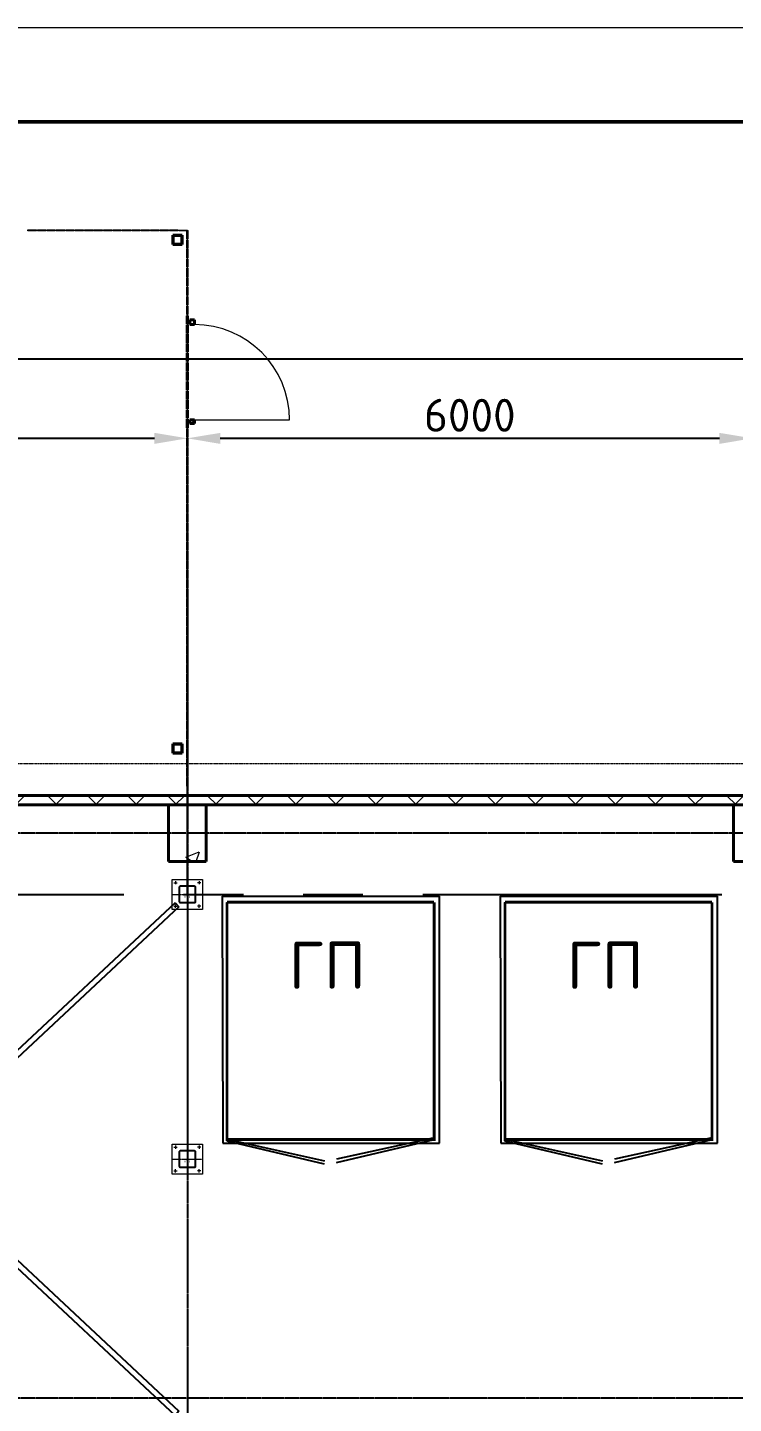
# Model space of a CAD drawing. Header units: millimetres. Extents: x 2140 to 223837, y 2113 to 170313.
# Drawn here: x 26464 to 33962, y 155703 to 170313 of the extents above; entities that cross this region are included whole.
import ezdxf
from ezdxf.enums import TextEntityAlignment as Align

# ---------------------------------------------------------------- set-up
doc = ezdxf.new("R2010")
doc.units = ezdxf.units.MM
for name, pattern in [('ADSK_Штриховая_ш3 п1_5', [4.5, 3, -1.5]), ('DASHDOT_axis', [24, 20, -1.5, 1, -1.5]), ('PHANTOM', [12.7, 6.35, -1.27, 1.27, -1.27, 1.27, -1.27]), ('Линия сетки', [22.225, 12.7, -3.175, 3.175, -3.175])]:
    doc.linetypes.add(name, pattern=pattern)
for name, color, linetype in [('0_ANNOT_Dimensions', 7, 'Continuous'), ('43.СЖ', 152, 'Continuous'), ('Сетка def', 7, 'Continuous'), ('Стены', 7, 'Continuous')]:
    doc.layers.add(name, color=color, linetype=linetype)
for name, color, linetype, lineweight in [('40.Колонны', 7, 'Continuous', 20), ('A-DOOR', 7, 'Continuous', 18), ('A-GLAZ-CWMG', 7, 'Continuous', 18), ('G-ANNO-TTLB', 7, 'Continuous', 30), ('G-ANNO-TTLB-THIN', 7, 'Continuous', 20), ('S-COLS', 7, 'Continuous', 18)]:
    doc.layers.add(name, color=color, linetype=linetype, lineweight=lineweight)
doc.styles.add('GOST', font='isocpeur.ttf')
doc.styles.get("Standard").update_dxf_attribs({"font": 'isocpeur.ttf'})
doc.dimstyles.new('350', dxfattribs={"dimtxt": 350, "dimasz": 350, "dimexe": 1, "dimexo": 10, "dimgap": 70, "dimtad": 1, "dimdec": 0, "dimzin": 0, "dimdsep": 46, "dimtxsty": 'Standard', "dimcen": 0.09, "dimadec": 0, "dimazin": 0, "dimtfac": 1, "dimtdec": 0, "dimtofl": 0, "dimtmove": 0, "dimatfit": 3, "dimfxl": 1, "dimtolj": 1, "dimtzin": 0, "dimarcsym": 0})
pattern_1 = [(45, (61770, 82517.75), (-212.132, 212.132), []), (135, (61770, 82517.75), (-212.132, -212.132), [])]

# ---------------------------------------------------------------- blocks, each defined once
blk = doc.blocks.new('_Лист АР - А1К-736802-План на отм_ 0_000')
at = {"layer": 'G-ANNO-TTLB', "lineweight": 50}
blk.add_line((-197, 687.5), (-766, 687.5), dxfattribs=at)
at = {"layer": 'G-ANNO-TTLB-THIN'}
blk.add_line((-786, 692.5), (-192, 692.5), dxfattribs=at)
blk = doc.blocks.new('Сборный железобетон-Колонна 1 - 600x400-V11-В_АР_ПЭ_01 Этаж')
at = {"layer": 'S-COLS', "lineweight": 9}
h = blk.add_hatch(dxfattribs=at)
h.set_pattern_fill('FP_12', color=256, style=0, pattern_type=2)
h.set_pattern_definition([(320, (-77152.2, -35723.1), (-127.512, -1457.472), [152.4, -1676.4]), (265, (-77152.2, -35723.1), (1528.454, 281.942), [121.92, -1341.12]), (10.451, (-77162.8, -35844.6), (1400.933, -1175.541), [129.52, -1424.72]), (316.184, (-76745.8, -35723.1), (-336.342, -2168.632), [228.6, -2514.6]), (6.636, (-76773.8, -35903.8), (1979.42, -1899.22), [194.28, -2137.08]), (261.184, (-76745.8, -35723), (1979.4, -1899.24), [182.88, -2011.68]), (291, (-76847.4, -35926.3), (-818.121, -1212.915), [152.4, -1676.4]), (236, (-76847.4, -35926.3), (1473.504, -494.417), [121.92, -1341.12]), (341.451, (-76915.6, -36027.4), (655.37, -1707.337), [129.52, -1424.72]), (307.5, (-77152.2, -35723.1), (676.4402, -24.7094), [67.056, -1257.808, 67.056, -2640.584]), (307.5, (-77152.2, -35723.1), (676.4402, -24.7094), [-1391.92, -1294.384, 67.056, -1279.144]), (277.5, (-77152.2, -35723.1), (801.444, -534.558), [67.056, -709.168, 67.056, -1740.408]), (277.5, (-77152.2, -35723.1), (801.444, -534.558), [-843.28, -1227.328, 67.056, -446.024]), (237.5, (-77152.2, -35269.96), (-45.8312, -1084.7275), [67.056, -440.944, 67.056, -3621.024]), (237.5, (-77152.2, -35269.96), (-45.8312, -1084.7275), [-575.056, -1517.904, 67.056, -2036.064]), (227.5, (-77152.2, -35066.8), (203.414, -1185.035), [67.056, -593.344, 67.056, -2479.04]), (227.5, (-77152.2, -35066.8), (203.414, -1185.035), [-727.456, -985.52, 67.056, -1426.464])])
h.paths.add_polyline_path([(-325, -165), (-325, -175), (275, -173), (275, 225), (-325, 225), (-325, 215)], flags=0)
at = {"layer": 'S-COLS', "lineweight": 40}
for p, q in [((275, 225), (-325, 225)), ((-325, 225), (-325, 215)), ((-325, 215), (-325, -165)), ((275, 215), (275, 225)), ((275, -165), (275, 215)), ((-325, -165), (-325, -175)), ((-325, -175), (275, -175)), ((275, -175), (275, -165))]:
    blk.add_line(p, q, dxfattribs=at)
blk = doc.blocks.new('Сборный железобетон-Колонна 1 - 600x400-V12-В_АР_ПЭ_01 Этаж')
at = {"layer": 'S-COLS', "lineweight": 9}
h = blk.add_hatch(dxfattribs=at)
h.set_pattern_fill('FP_13', color=256, style=0, pattern_type=2)
h.set_pattern_definition([(320, (-77152.2, -29723.1), (-127.512, -1457.472), [152.4, -1676.4]), (265, (-77152.2, -29723.1), (1528.454, 281.942), [121.92, -1341.12]), (10.451, (-77162.8, -29844.6), (1400.933, -1175.54), [129.52, -1424.72]), (316.184, (-76745.8, -29723.1), (-336.34, -2168.632), [228.6, -2514.6]), (6.636, (-76773.8, -29903.8), (1979.42, -1899.22), [194.28, -2137.08]), (261.184, (-76745.8, -29723), (1979.4, -1899.24), [182.88, -2011.68]), (291, (-76847.4, -29926.3), (-818.121, -1212.915), [152.4, -1676.4]), (236, (-76847.4, -29926.3), (1473.504, -494.417), [121.92, -1341.12]), (341.451, (-76915.6, -30027.4), (655.37, -1707.337), [129.52, -1424.72]), (307.5, (-77152.2, -29723.1), (676.4402, -24.7094), [67.056, -1257.808, 67.056, -2640.584]), (307.5, (-77152.2, -29723.1), (676.4402, -24.7094), [-1391.92, -1294.384, 67.056, -1279.144]), (277.5, (-77152.2, -29723.1), (801.444, -534.558), [67.056, -709.168, 67.056, -1740.408]), (277.5, (-77152.2, -29723.1), (801.444, -534.558), [-843.28, -1227.328, 67.056, -446.024]), (237.5, (-77152.2, -29269.96), (-45.8312, -1084.7275), [67.056, -440.944, 67.056, -3621.024]), (237.5, (-77152.2, -29269.96), (-45.8312, -1084.7275), [-575.056, -1517.904, 67.056, -2036.064]), (227.5, (-77152.2, -29066.8), (203.414, -1185.035), [67.056, -593.344, 67.056, -2479.04]), (227.5, (-77152.2, -29066.8), (203.414, -1185.035), [-727.456, -985.52, 67.056, -1426.464])])
h.paths.add_polyline_path([(-325, -165), (-325, -175), (275, -175), (275, 225), (-325, 225), (-325, 215)], flags=0)
at = {"layer": 'S-COLS', "lineweight": 40}
for p, q in [((275, 225), (-325, 225)), ((-325, 225), (-325, 215)), ((-325, 215), (-325, -165)), ((275, 215), (275, 225)), ((275, -165), (275, 215)), ((-325, -165), (-325, -175)), ((-325, -175), (275, -175)), ((275, -175), (275, -165))]:
    blk.add_line(p, q, dxfattribs=at)
blk = doc.blocks.new('Прямоугольный импост - 50х150 2-678927-В_АР_ПЭ_01 Этаж')
at = {"layer": 'A-GLAZ-CWMG'}
for p, q in [((54362, -48878), (54362, -48868)), ((54362, -48868), (54452, -48868)), ((54452, -48878), (54362, -48878)), ((54452, -48868), (54452, -48878))]:
    blk.add_line(p, q, dxfattribs=at)
blk = doc.blocks.new('Прямоугольный импост - 50х150 2-V127-В_АР_ПЭ_01 Этаж')
at = {"layer": 'A-GLAZ-CWMG'}
for p, q in [((-35838, 83522), (-35838, 83532)), ((-35838, 83532), (-35748, 83532)), ((-35748, 83522), (-35838, 83522)), ((-35748, 83532), (-35748, 83522))]:
    blk.add_line(p, q, dxfattribs=at)
blk = doc.blocks.new('Прямоугольный импост - 50х150 2-V128-В_АР_ПЭ_01 Этаж')
at = {"layer": 'A-GLAZ-CWMG'}
for p, q in [((-35753, 82626), (-35743, 82626)), ((-35753, 82622), (-35753, 82626)), ((-35753, 82622), (-35743, 82622)), ((-35743, 82626), (-35743, 82622))]:
    blk.add_line(p, q, dxfattribs=at)
at = {"layer": 'A-GLAZ-CWMG', "lineweight": 30}
for p, q in [((-35753, 82536), (-35753, 82622)), ((-35743, 82536), (-35743, 82622)), ((-35753, 82536), (-35743, 82536))]:
    blk.add_line(p, q, dxfattribs=at)
blk = doc.blocks.new('Прямоугольный импост - 50х150 2-V129-В_АР_ПЭ_01 Этаж')
at = {"layer": 'A-GLAZ-CWMG', "lineweight": 30}
for p, q in [((-35743, 82526), (-35753, 82526)), ((-35753, 82435), (-35753, 82526)), ((-35753, 82435), (-35743, 82435)), ((-35743, 82435), (-35743, 82526))]:
    blk.add_line(p, q, dxfattribs=at)
blk = doc.blocks.new('Прямоугольный импост - 50х150 2-V130-В_АР_ПЭ_01 Этаж')
at = {"layer": 'A-GLAZ-CWMG'}
for p, q in [((-35753, 83437), (-35753, 83522)), ((-35743, 83437), (-35753, 83437)), ((-35748, 83527), (-35743, 83527)), ((-35743, 83527), (-35743, 83437))]:
    blk.add_line(p, q, dxfattribs=at)
blk = doc.blocks.new('Наружная дверь 1-Навесная - 24698-81 - ДН21-10АЛ ГОСТ 24698-81-726848-В_АР_ПЭ_01 Этаж')
at = {"layer": 'A-DOOR'}
blk.add_line((-495, -25), (-495, -1035), dxfattribs=at)
blk.add_arc((-495, -25), 1010, 270, 360, dxfattribs=at)
blk = doc.blocks.new('Гнутый квадратный профиль _ТУ 36-2287-80_-Колонна - гнутый квадрат_ проф_100x4-V170-В_АР_ПЭ_01 Этаж')
at = {"layer": 'S-COLS', "lineweight": 9}
h = blk.add_hatch(dxfattribs=at)
h.set_pattern_fill('FP_141', color=256, style=0, pattern_type=2)
h.set_pattern_definition([(45, (-49151.9, 48772.82), (-212.132, 212.132), [])])
h.paths.add_polyline_path([(50, -50), (50, 50), (-50, 50), (-50, -50)], flags=0)
h.paths.add_polyline_path([(46, -46), (-46, -46), (-46, 46), (46, 46)], flags=0)
at = {"layer": 'S-COLS', "lineweight": 40}
for p, q in [((50, 50), (-50, 50)), ((-50, 50), (-50, -50)), ((-46, -46), (-46, 46)), ((-46, 46), (46, 46)), ((46, 46), (46, -46)), ((50, -50), (50, 50)), ((-50, -50), (50, -50)), ((46, -46), (-46, -46))]:
    blk.add_line(p, q, dxfattribs=at)
blk = doc.blocks.new('Гнутый квадратный профиль _ТУ 36-2287-80_-Колонна - гнутый квадрат_ проф_100x4-V171-В_АР_ПЭ_01 Этаж')
at = {"layer": 'S-COLS', "lineweight": 9}
h = blk.add_hatch(dxfattribs=at)
h.set_pattern_fill('FP_143', color=256, style=0, pattern_type=2)
h.set_pattern_definition([(45, (35853.1, -83427.18), (-212.132, 212.132), [])])
h.paths.add_polyline_path([(-50, -50), (50, -50), (50, 50), (-50, 50)], flags=0)
h.paths.add_polyline_path([(46, -46), (-46, -46), (-46, 46), (46, 46)], flags=0)
at = {"layer": 'S-COLS', "lineweight": 40}
for p, q in [((50, 50), (-50, 50)), ((-50, 50), (-50, -50)), ((-46, -46), (-46, 46)), ((-46, 46), (46, 46)), ((46, 46), (46, -46)), ((50, -50), (50, 50)), ((-50, -50), (50, -50)), ((46, -46), (-46, -46))]:
    blk.add_line(p, q, dxfattribs=at)
blk = doc.blocks.new('Помещение')
at = {"lineweight": 9}
h = blk.add_hatch(dxfattribs=at)
h.set_pattern_fill('FP_99', color=256, style=0, pattern_type=2)
h.set_pattern_definition(pattern_1)
h.paths.add_polyline_path([(26094.9036, 163994.9347), (26094.9036, 164034.9347), (26048.9036, 164034.9347), (26048.9036, 163994.9347)], flags=0)
h.paths.add_polyline_path([(26094.9036, 165044.9347), (26094.9036, 165094.9347), (26048.9036, 165094.9347), (26048.9036, 165044.9347)], flags=0)
h = blk.add_hatch(dxfattribs=at)
h.set_pattern_fill('FP_99', color=256, style=0, pattern_type=2)
h.set_pattern_definition(pattern_1)
h.paths.add_polyline_path([(110319.9036, 159946.9347), (110319.9036, 160042.9347), (105671.9036, 160042.9347), (105671.9036, 159946.9347), (110223.9036, 159946.9347)], flags=0)
h.paths.add_polyline_path([(104123.9036, 159946.9347), (104661.9036, 159946.9347), (104661.9036, 160042.9347), (102521.9036, 160042.9347), (102521.9036, 159946.9347), (103749.0664, 159946.9347)], flags=0)
h.paths.add_polyline_path([(91626.8337, 159946.9347), (93521.9036, 159946.9347), (93521.9036, 160042.9347), (90521.9036, 160042.9347), (90521.9036, 159946.9347)], flags=0)
h.paths.add_polyline_path([(99521.9036, 159946.9347), (99521.9036, 160042.9347), (96521.9036, 160042.9347), (96521.9036, 159946.9347), (98553.8238, 159946.9347)], flags=0)
h.paths.add_polyline_path([(84521.9036, 159946.9347), (87521.9036, 159946.9347), (87521.9036, 160042.9347), (84521.9036, 160042.9347)], flags=0)
h.paths.add_polyline_path([(79504.601, 159946.9347), (81521.9036, 159946.9347), (81521.9036, 160042.9347), (78521.9036, 160042.9347), (78521.9036, 159946.9347)], flags=0)
h.paths.add_polyline_path([(74309.3584, 159946.9347), (75521.9036, 159946.9347), (75521.9036, 160042.9347), (72521.9036, 160042.9347), (72521.9036, 159946.9347), (72577.6109, 159946.9347)], flags=0)
h.paths.add_polyline_path([(69521.9036, 159946.9347), (69521.9036, 160042.9347), (66521.9036, 160042.9347), (66521.9036, 159946.9347), (69114.1158, 159946.9347)], flags=0)
h.paths.add_polyline_path([(63521.9036, 159946.9347), (63521.9036, 160042.9347), (60521.9036, 160042.9347), (60521.9036, 159946.9347), (62187.1257, 159946.9347)], flags=0)
h.paths.add_polyline_path([(48521.9036, 159946.9347), (51521.9036, 159946.9347), (51521.9036, 160042.9347), (48521.9036, 160042.9347)], flags=0)
h.paths.add_polyline_path([(54521.9036, 159946.9347), (57521.9036, 159946.9347), (57521.9036, 160042.9347), (54521.9036, 160042.9347)], flags=0)
h.paths.add_polyline_path([(39521.9036, 159946.9347), (39521.9036, 160042.9347), (21941.9036, 160042.9347), (21941.9036, 159946.9347), (37942.6603, 159946.9347)], flags=0)
h.paths.add_polyline_path([(42521.9036, 159946.9347), (45521.9036, 159946.9347), (45521.9036, 160042.9347), (42521.9036, 160042.9347)], flags=0)
h.paths.add_polyline_path([(17321.9036, 159946.9347), (17321.9036, 160042.9347), (13817.9036, 160042.9347), (13817.9036, 159969.9347), (13721.9036, 159969.9347), (13723.9036, 159946.9347), (17161.69, 159946.9347)], flags=0)
h.paths.add_polyline_path([(18331.9036, 159946.9347), (20931.9036, 159946.9347), (20931.9036, 160042.9347), (18331.9036, 160042.9347)], flags=0)
at = {"lineweight": 40}
for p, q in [((26046.9036, 165094.9347), (26046.9036, 165044.9347)), ((26046.9036, 165094.9347), (26096.9036, 165094.9347)), ((26096.9036, 165044.9347), (26096.9036, 165094.9347)), ((26046.9036, 165044.9347), (26096.9036, 165044.9347)), ((26046.9036, 163994.9347), (26046.9036, 164034.9347)), ((26046.9036, 164034.9347), (26096.9036, 164034.9347)), ((26046.9036, 163994.9347), (26096.9036, 163994.9347)), ((26096.9036, 163994.9347), (26096.9036, 164034.9347)), ((38661.458, 160044.9347), (21941.9036, 160044.9347)), ((21941.9036, 159944.9347), (25821.9036, 159944.9347)), ((26221.9036, 159944.9347), (31821.9036, 159944.9347))]:
    blk.add_line(p, q, dxfattribs=at)
at = {"lineweight": 18}
for p, q in [((26048.9036, 165044.9347), (26048.9036, 165094.9347)), ((26094.9036, 165044.9347), (26094.9036, 165094.9347)), ((26048.9036, 163994.9347), (26048.9036, 164034.9347)), ((26094.9036, 163994.9347), (26094.9036, 164034.9347)), ((39521.9036, 160042.9347), (21941.9036, 160042.9347)), ((39521.9036, 159946.9347), (21941.9036, 159946.9347))]:
    blk.add_line(p, q, dxfattribs=at)
at = {"color": 9, "linetype": 'Линия сетки', "true_color": 0xc7c8ca}
for p, q in [((26021.9036, 162172.4828), (26021.9036, 22887.2413)), ((113992.9741, 159644.9347), (7061.0864, 159644.9347)), ((113992.9741, 153644.9347), (7061.0864, 153644.9347))]:
    blk.add_line(p, q, dxfattribs=at)
at = {"color": 7, "linetype": 'ADSK_Штриховая_ш3 п1_5', "lineweight": 18}
for p, q in [((22051.5036, 160384.9347), (26016.9036, 160384.9347)), ((26026.9036, 160384.9347), (38321.458, 160384.9347))]:
    blk.add_line(p, q, dxfattribs=at)
at = {"lineweight": 9, "xscale": 200, "yscale": 200, "zscale": 200}
blk.add_blockref('_Лист АР - А1К-736802-План на отм_ 0_000', (157200, 29700), dxfattribs=at)
for name, p, rotation in [('Прямоугольный импост - 50х150 2-678927-В_АР_ПЭ_01 Этаж', (78780.8073, 117172.1157), 180), ('Прямоугольный импост - 50х150 2-678927-В_АР_ПЭ_01 Этаж', (78880.9739, 117172.1157), 180), ('Прямоугольный импост - 50х150 2-678927-В_АР_ПЭ_01 Этаж', (78981.1406, 117172.1157), 180), ('Прямоугольный импост - 50х150 2-678927-В_АР_ПЭ_01 Этаж', (79081.3073, 117172.1157), 180), ('Прямоугольный импост - 50х150 2-678927-В_АР_ПЭ_01 Этаж', (79181.4739, 117172.1157), 180), ('Прямоугольный импост - 50х150 2-678927-В_АР_ПЭ_01 Этаж', (79281.6406, 117172.1157), 180), ('Прямоугольный импост - 50х150 2-678927-В_АР_ПЭ_01 Этаж', (79381.8073, 117172.1157), 180), ('Прямоугольный импост - 50х150 2-678927-В_АР_ПЭ_01 Этаж', (79481.9739, 117172.1157), 180), ('Прямоугольный импост - 50х150 2-678927-В_АР_ПЭ_01 Этаж', (79582.1406, 117172.1157), 180), ('Прямоугольный импост - 50х150 2-678927-В_АР_ПЭ_01 Этаж', (79682.3073, 117172.1157), 180), ('Прямоугольный импост - 50х150 2-678927-В_АР_ПЭ_01 Этаж', (79782.4739, 117172.1157), 180), ('Прямоугольный импост - 50х150 2-678927-В_АР_ПЭ_01 Этаж', (79882.6406, 117172.1157), 180), ('Прямоугольный импост - 50х150 2-678927-В_АР_ПЭ_01 Этаж', (79982.8073, 117172.1157), 180), ('Прямоугольный импост - 50х150 2-678927-В_АР_ПЭ_01 Этаж', (80082.9739, 117172.1157), 180), ('Прямоугольный импост - 50х150 2-678927-В_АР_ПЭ_01 Этаж', (80183.1406, 117172.1157), 180), ('Прямоугольный импост - 50х150 2-678927-В_АР_ПЭ_01 Этаж', (80283.3073, 117172.1157), 180), ('Прямоугольный импост - 50х150 2-678927-В_АР_ПЭ_01 Этаж', (-22850.9153, 111493.0311), 90), ('Прямоугольный импост - 50х150 2-678927-В_АР_ПЭ_01 Этаж', (-22850.9153, 111392.8644), 90), ('Прямоугольный импост - 50х150 2-678927-В_АР_ПЭ_01 Этаж', (-22850.9153, 111292.6977), 90), ('Прямоугольный импост - 50х150 2-678927-В_АР_ПЭ_01 Этаж', (-22850.9153, 111192.5311), 90), ('Прямоугольный импост - 50х150 2-678927-В_АР_ПЭ_01 Этаж', (-22850.9153, 111092.3644), 90), ('Прямоугольный импост - 50х150 2-678927-В_АР_ПЭ_01 Этаж', (-22850.9153, 110992.1977), 90), ('Прямоугольный импост - 50х150 2-678927-В_АР_ПЭ_01 Этаж', (-22850.9153, 110892.0311), 90), ('Прямоугольный импост - 50х150 2-678927-В_АР_ПЭ_01 Этаж', (-22850.9153, 110791.8644), 90), ('Наружная дверь 1-Навесная - 24698-81 - ДН21-10АЛ ГОСТ 24698-81-726848-В_АР_ПЭ_01 Этаж', (26071.9036, 164529.9347), 90), ('Прямоугольный импост - 50х150 2-678927-В_АР_ПЭ_01 Этаж', (-22850.9153, 109489.6977), 90), ('Прямоугольный импост - 50х150 2-678927-В_АР_ПЭ_01 Этаж', (-22850.9153, 109389.5311), 90), ('Прямоугольный импост - 50х150 2-678927-В_АР_ПЭ_01 Этаж', (-22850.9153, 109289.3644), 90), ('Прямоугольный импост - 50х150 2-678927-В_АР_ПЭ_01 Этаж', (-22850.9153, 109189.1977), 90), ('Прямоугольный импост - 50х150 2-678927-В_АР_ПЭ_01 Этаж', (-22850.9153, 109089.0311), 90), ('Прямоугольный импост - 50х150 2-678927-В_АР_ПЭ_01 Этаж', (-22850.9153, 108988.8644), 90), ('Прямоугольный импост - 50х150 2-678927-В_АР_ПЭ_01 Этаж', (-22850.9153, 108888.6977), 90), ('Прямоугольный импост - 50х150 2-678927-В_АР_ПЭ_01 Этаж', (-22850.9153, 108788.5311), 90), ('Прямоугольный импост - 50х150 2-678927-В_АР_ПЭ_01 Этаж', (-22850.9153, 108688.3644), 90), ('Прямоугольный импост - 50х150 2-678927-В_АР_ПЭ_01 Этаж', (-22850.9153, 108588.1977), 90), ('Прямоугольный импост - 50х150 2-678927-В_АР_ПЭ_01 Этаж', (-22850.9153, 108488.0311), 90), ('Прямоугольный импост - 50х150 2-678927-В_АР_ПЭ_01 Этаж', (-22850.9153, 108387.8644), 90), ('Прямоугольный импост - 50х150 2-678927-В_АР_ПЭ_01 Этаж', (-22850.9153, 108287.6977), 90), ('Прямоугольный импост - 50х150 2-678927-В_АР_ПЭ_01 Этаж', (-22850.9153, 108187.5311), 90), ('Прямоугольный импост - 50х150 2-678927-В_АР_ПЭ_01 Этаж', (-22850.9153, 108087.3644), 90), ('Прямоугольный импост - 50х150 2-678927-В_АР_ПЭ_01 Этаж', (-22850.9153, 107987.1977), 90), ('Прямоугольный импост - 50х150 2-678927-В_АР_ПЭ_01 Этаж', (-22850.9153, 107887.0311), 90), ('Прямоугольный импост - 50х150 2-678927-В_АР_ПЭ_01 Этаж', (-22850.9153, 107786.8644), 90), ('Прямоугольный импост - 50х150 2-678927-В_АР_ПЭ_01 Этаж', (-22850.9153, 107686.6977), 89.99999999999753), ('Прямоугольный импост - 50х150 2-678927-В_АР_ПЭ_01 Этаж', (-22850.9153, 107586.5311), 90), ('Прямоугольный импост - 50х150 2-678927-В_АР_ПЭ_01 Этаж', (-22850.9153, 107486.3644), 90), ('Прямоугольный импост - 50х150 2-678927-В_АР_ПЭ_01 Этаж', (-22850.9153, 107386.1977), 90), ('Прямоугольный импост - 50х150 2-678927-В_АР_ПЭ_01 Этаж', (-22850.9153, 107286.0311), 90), ('Прямоугольный импост - 50х150 2-678927-В_АР_ПЭ_01 Этаж', (-22850.9153, 107185.8644), 90), ('Прямоугольный импост - 50х150 2-678927-В_АР_ПЭ_01 Этаж', (-22850.9153, 107085.6977), 90), ('Прямоугольный импост - 50х150 2-678927-В_АР_ПЭ_01 Этаж', (-22850.9153, 106985.5311), 90), ('Прямоугольный импост - 50х150 2-678927-В_АР_ПЭ_01 Этаж', (-22850.9153, 106885.3644), 90), ('Прямоугольный импост - 50х150 2-678927-В_АР_ПЭ_01 Этаж', (-22850.9153, 106785.1977), 90), ('Прямоугольный импост - 50х150 2-678927-В_АР_ПЭ_01 Этаж', (-22850.9153, 106685.0311), 90), ('Прямоугольный импост - 50х150 2-678927-В_АР_ПЭ_01 Этаж', (-22850.9153, 106584.8644), 90), ('Прямоугольный импост - 50х150 2-678927-В_АР_ПЭ_01 Этаж', (-22850.9153, 106484.6977), 90), ('Прямоугольный импост - 50х150 2-678927-В_АР_ПЭ_01 Этаж', (-22850.9153, 106384.5311), 90), ('Прямоугольный импост - 50х150 2-678927-В_АР_ПЭ_01 Этаж', (-22850.9153, 106284.3644), 90), ('Прямоугольный импост - 50х150 2-678927-В_АР_ПЭ_01 Этаж', (-22850.9153, 106184.1977), 90), ('Прямоугольный импост - 50х150 2-678927-В_АР_ПЭ_01 Этаж', (-22850.9153, 106084.0311), 90), ('Прямоугольный импост - 50х150 2-678927-В_АР_ПЭ_01 Этаж', (-22850.9153, 105983.8644), 90), ('Прямоугольный импост - 50х150 2-678927-В_АР_ПЭ_01 Этаж', (-22850.9153, 105883.6977), 90), ('Прямоугольный импост - 50х150 2-678927-В_АР_ПЭ_01 Этаж', (-22850.9153, 105783.5311), 90), ('Сборный железобетон-Колонна 1 - 600x400-V11-В_АР_ПЭ_01 Этаж', (26046.9036, 159669.9347), 90.0000000000002), ('Сборный железобетон-Колонна 1 - 600x400-V12-В_АР_ПЭ_01 Этаж', (32046.9036, 159669.9347), 90.0000000000002)]:
    blk.add_blockref(name, p, dxfattribs=dict(rotation=rotation))
for name, p in [('Гнутый квадратный профиль _ТУ 36-2287-80_-Колонна - гнутый квадрат_ проф_100x4-V170-В_АР_ПЭ_01 Этаж', (25916.9036, 165944.9347)), ('Прямоугольный импост - 50х150 2-V127-В_АР_ПЭ_01 Этаж', (61770, 82517.7536)), ('Прямоугольный импост - 50х150 2-V130-В_АР_ПЭ_01 Этаж', (61770, 82517.7536)), ('Прямоугольный импост - 50х150 2-V128-В_АР_ПЭ_01 Этаж', (61770, 82517.7536)), ('Гнутый квадратный профиль _ТУ 36-2287-80_-Колонна - гнутый квадрат_ проф_100x4-V171-В_АР_ПЭ_01 Этаж', (25916.9036, 160544.9347))]:
    blk.add_blockref(name, p)
at = {"lineweight": 30}
for p in [(61770, 82517.7536), (61770, 82417.587), (61770, 82317.4203), (61770, 82217.2536), (61770, 82117.087), (61770, 82016.9203), (61770, 81916.7536), (61770, 81816.587), (61770, 81716.4203), (61770, 81616.2536), (61770, 81516.087)]:
    blk.add_blockref('Прямоугольный импост - 50х150 2-V129-В_АР_ПЭ_01 Этаж', p, dxfattribs=at)
blk = doc.blocks.new('ГП для мезонина (схематично)')
for p, q in [((-1151, 1323), (-1143, -1297)), ((1157, -1297), (1157, 1323)), ((-1143, -1297), (1157, -1297)), ((-63, -1520), (-1100, -1276)), ((-1085, -1260), (-64, -1487)), ((63, -1504), (1100, -1260)), ((1085, -1244), (64, -1470))]:
    blk.add_line(p, q)
for points in [[(-1151, 1323), (1157, 1323)], [(-1100, 1260), (-1100, -1260)]]:
    blk.add_lwpolyline(points)
blk.add_lwpolyline([(-1100, 1260, 30, 30, 0), (1100, 1260, 0, 0, 0), (1100, -1260, 0, 0, 0), (-1100, -1260, 0, 0, 0), (-1100, 1260, 0, 0, 0)], format="xyseb")
at = {"const_width": 30}
blk.add_lwpolyline([(-1100, 1260), (-1100, -1260), (1100, -1260), (1100, 1260)], dxfattribs=at)
at = {"layer": 'Сетка def', "color": 0, "insert": (-35, 591), "char_height": 500, "width": 1024.74, "attachment_point": 5}
blk.add_mtext('{\\C7;ГП}', dxfattribs=at)
blk = doc.blocks.new('*D1658')
at = {"layer": '0_ANNOT_Dimensions', "color": 0, "lineweight": -2, "transparency": 16777216}
for p, q in [((3950, 10), (3950, 4844)), ((4300, 4843), (9600, 4843)), ((9950, 10), (9950, 4844))]:
    blk.add_line(p, q, dxfattribs=at)
at = {"layer": '0_ANNOT_Dimensions', "color": 0, "transparency": 16777216}
for points in [[(4300, 4901), (4300, 4784), (3950, 4843)], [(9600, 4901), (9600, 4784), (9950, 4843)]]:
    blk.add_solid(points, dxfattribs=at)
at = {"layer": 'Defpoints', "color": 0, "transparency": 16777216}
for p in [(9950, 4843), (3950, 0), (9950, 0)]:
    blk.add_point(p, dxfattribs=at)
at = {"layer": '0_ANNOT_Dimensions', "color": 0, "transparency": 16777216, "insert": (6950, 5088), "char_height": 350, "attachment_point": 5}
blk.add_mtext('\\A1;6000', dxfattribs=at)
blk = doc.blocks.new('*D1663')
at = {"layer": '0_ANNOT_Dimensions', "color": 0, "lineweight": -2, "transparency": 16777216}
for p, q in [((9950, 10), (9950, 4844)), ((10300, 4843), (15600, 4843)), ((15950, 10), (15950, 4844))]:
    blk.add_line(p, q, dxfattribs=at)
at = {"layer": '0_ANNOT_Dimensions', "color": 0, "transparency": 16777216}
for points in [[(10300, 4901), (10300, 4784), (9950, 4843)], [(15600, 4901), (15600, 4784), (15950, 4843)]]:
    blk.add_solid(points, dxfattribs=at)
at = {"layer": 'Defpoints', "color": 0, "transparency": 16777216}
for p in [(15950, 4843), (9950, 0), (15950, 0)]:
    blk.add_point(p, dxfattribs=at)
at = {"layer": '0_ANNOT_Dimensions', "color": 0, "transparency": 16777216, "insert": (12950, 5088), "char_height": 350, "attachment_point": 5}
blk.add_mtext('\\A1;6000', dxfattribs=at)
blk = doc.blocks.new('*D1676')
at = {"layer": '0_ANNOT_Dimensions', "color": 0, "lineweight": -2, "transparency": 16777216}
for p, q in [((0, 2437), (0, 5685)), ((87100, 5684), (350, 5684)), ((87450, 2437), (87450, 5685))]:
    blk.add_line(p, q, dxfattribs=at)
at = {"layer": '0_ANNOT_Dimensions', "color": 0, "transparency": 16777216}
for points in [[(350, 5742), (350, 5626), (0, 5684)], [(87100, 5742), (87100, 5626), (87450, 5684)]]:
    blk.add_solid(points, dxfattribs=at)
at = {"layer": 'Defpoints', "color": 0, "transparency": 16777216}
for p in [(0, 5684), (0, 2427), (87450, 2427)]:
    blk.add_point(p, dxfattribs=at)
at = {"layer": '0_ANNOT_Dimensions', "color": 0, "transparency": 16777216, "insert": (43725, 5929), "char_height": 350, "attachment_point": 5}
blk.add_mtext('\\A1;87450', dxfattribs=at)
blk = doc.blocks.new('*U1678')
at = {"color": 1, "linetype": 'DASHDOT_axis'}
for p, q in [((0, 160), (0, -160)), ((-142.5, 125), (-107.5, 125)), ((-125, 142.5), (-125, 107.5)), ((142.5, 125), (107.5, 125)), ((125, 142.5), (125, 107.5)), ((-160, 0), (160, 0)), ((-142.5, -125), (-107.5, -125)), ((-125, -142.5), (-125, -107.5)), ((142.5, -125), (107.5, -125)), ((125, -142.5), (125, -107.5))]:
    blk.add_line(p, q, dxfattribs=at)
at = {"color": 0}
blk.add_lwpolyline([(-160, 160), (160, 160), (160, -160), (-160, -160)], close=True, dxfattribs=at)
for points in [[(-75.6, -90), (75.6, -90, 0.4142136), (90, -75.6), (90, 75.6, 0.4142136), (75.6, 90), (-75.6, 90, 0.4142136), (-90, 75.6), (-90, -75.6, 0.4142136)], [(-75.6, -82.8), (75.6, -82.8, 0.4142136), (82.8, -75.6), (82.8, 75.6, 0.4142136), (75.6, 82.8), (-75.6, 82.8, 0.4142136), (-82.8, 75.6), (-82.8, -75.6, 0.4142136)]]:
    blk.add_lwpolyline(points, format="xyb", close=True, dxfattribs=at)
at = {"layer": 'Defpoints', "color": 5}
blk.add_attdef('ККК', text='', height=20, dxfattribs=at).set_placement((0, -35.3), align=Align.CENTER)
blk = doc.blocks.new('*U1649')
at = {"layer": '40.Колонны'}
blk.add_blockref('*U1678', (0, 0), dxfattribs=at).add_auto_attribs({'ККК': 'К180'})
blk = doc.blocks.new('*U1650')
at = {"color": 0, "linetype": 'ByBlock', "lineweight": -2, "transparency": 16777216}
blk.add_blockref('*U1649', (6000, 0), dxfattribs=at)
blk = doc.blocks.new('*U1656')
at = {"color": 0}
for p, q in [((6, 5406), (-35, 5362)), ((6, 5406), (2875, 2726)), ((5744, 5406), (2875, 2726)), ((5744, 5406), (5785, 5362)), ((-35, 5362), (2831, 2685)), ((5785, 5362), (2919, 2685)), ((2831, 2685), (-35, 8)), ((2875, 2644), (6, -36)), ((2875, 2644), (5744, -36)), ((2919, 2685), (5785, 8)), ((6, -36), (-35, 8)), ((5785, 8), (5744, -36))]:
    blk.add_line(p, q, dxfattribs=at)
at = {"style": 'GOST'}
blk.add_attdef('СЖ', (173, 0), '', height=50, dxfattribs=at)
blk = doc.blocks.new('*U1679')
at = {"color": 1, "linetype": 'DASHDOT_axis'}
for p, q in [((0, 160), (0, -160)), ((-142.5, 125), (-107.5, 125)), ((-125, 142.5), (-125, 107.5)), ((142.5, 125), (107.5, 125)), ((125, 142.5), (125, 107.5)), ((-160, 0), (160, 0)), ((-142.5, -125), (-107.5, -125)), ((-125, -142.5), (-125, -107.5)), ((142.5, -125), (107.5, -125)), ((125, -142.5), (125, -107.5))]:
    blk.add_line(p, q, dxfattribs=at)
at = {"color": 0}
blk.add_lwpolyline([(-160, 160), (160, 160), (160, -160), (-160, -160)], close=True, dxfattribs=at)
for points in [[(-75.6, -90), (75.6, -90, 0.4142136), (90, -75.6), (90, 75.6, 0.4142136), (75.6, 90), (-75.6, 90, 0.4142136), (-90, 75.6), (-90, -75.6, 0.4142136)], [(-75.6, -82.8), (75.6, -82.8, 0.4142136), (82.8, -75.6), (82.8, 75.6, 0.4142136), (75.6, 82.8), (-75.6, 82.8, 0.4142136), (-82.8, 75.6), (-82.8, -75.6, 0.4142136)]]:
    blk.add_lwpolyline(points, format="xyb", close=True, dxfattribs=at)
at = {"layer": 'Defpoints', "color": 5}
blk.add_attdef('ККК', text='', height=20, dxfattribs=at).set_placement((0, -35.3), align=Align.CENTER)
blk = doc.blocks.new('*U1645')
at = {"layer": '40.Колонны'}
blk.add_blockref('*U1679', (0, 0), dxfattribs=at).add_auto_attribs({'ККК': 'К180'})
blk = doc.blocks.new('МК1 Сетка колонн и осей')
at = {"color": 9, "linetype": 'PHANTOM', "ltscale": 500, "true_color": 0xc7c8ca}
for p, q in [((9950, 250), (9950, -17110)), ((-250, 0), (87700, 0))]:
    blk.add_line(p, q, dxfattribs=at)
blk.add_blockref('*U1650', (3950, 0))
at = {"color": 0, "linetype": 'ByBlock', "lineweight": -2, "transparency": 16777216}
blk.add_blockref('*U1645', (9950, -2810), dxfattribs=at)
at = {"layer": '43.СЖ', "color": 0}
blk.add_blockref('*U1656', (4075, -5495), dxfattribs=at).add_auto_attribs({'СЖ': 'СЖ1'})
at = {"layer": '0_ANNOT_Dimensions'}
for base, p1, p2, picture, middle in [((0, 5684.1), (87450, 2426.9), (0, 2426.9), '*D1676', (43725, 5929.1)), ((9950, 4842.8), (3950, 0), (9950, 0), '*D1658', (6950, 5087.8)), ((15950, 4842.8), (9950, 0), (15950, 0), '*D1663', (12950, 5087.8))]:
    dim = blk.add_linear_dim(base=base, p1=p1, p2=p2, dimstyle='350', dxfattribs=at)
    dim.commit()
    dim.dimension.update_dxf_attribs({"geometry": picture, "text_midpoint": middle})

msp = doc.modelspace()

# ---------------------------------------------------------------- block references
at = {"layer": 'Стены'}
msp.add_blockref('Помещение', (2139.8, 2112.9), dxfattribs=at)

# ---------------------------------------------------------------- next in the draw order: block references
for name, p in [('МК1 Сетка колонн и осей', (18211.7, 161107.9)), ('ГП для мезонина (схематично)', (29682.6, 159765.3)), ('ГП для мезонина (схематично)', (32634.2, 159765.3))]:
    msp.add_blockref(name, p)

doc.saveas('drawing.dxf')
